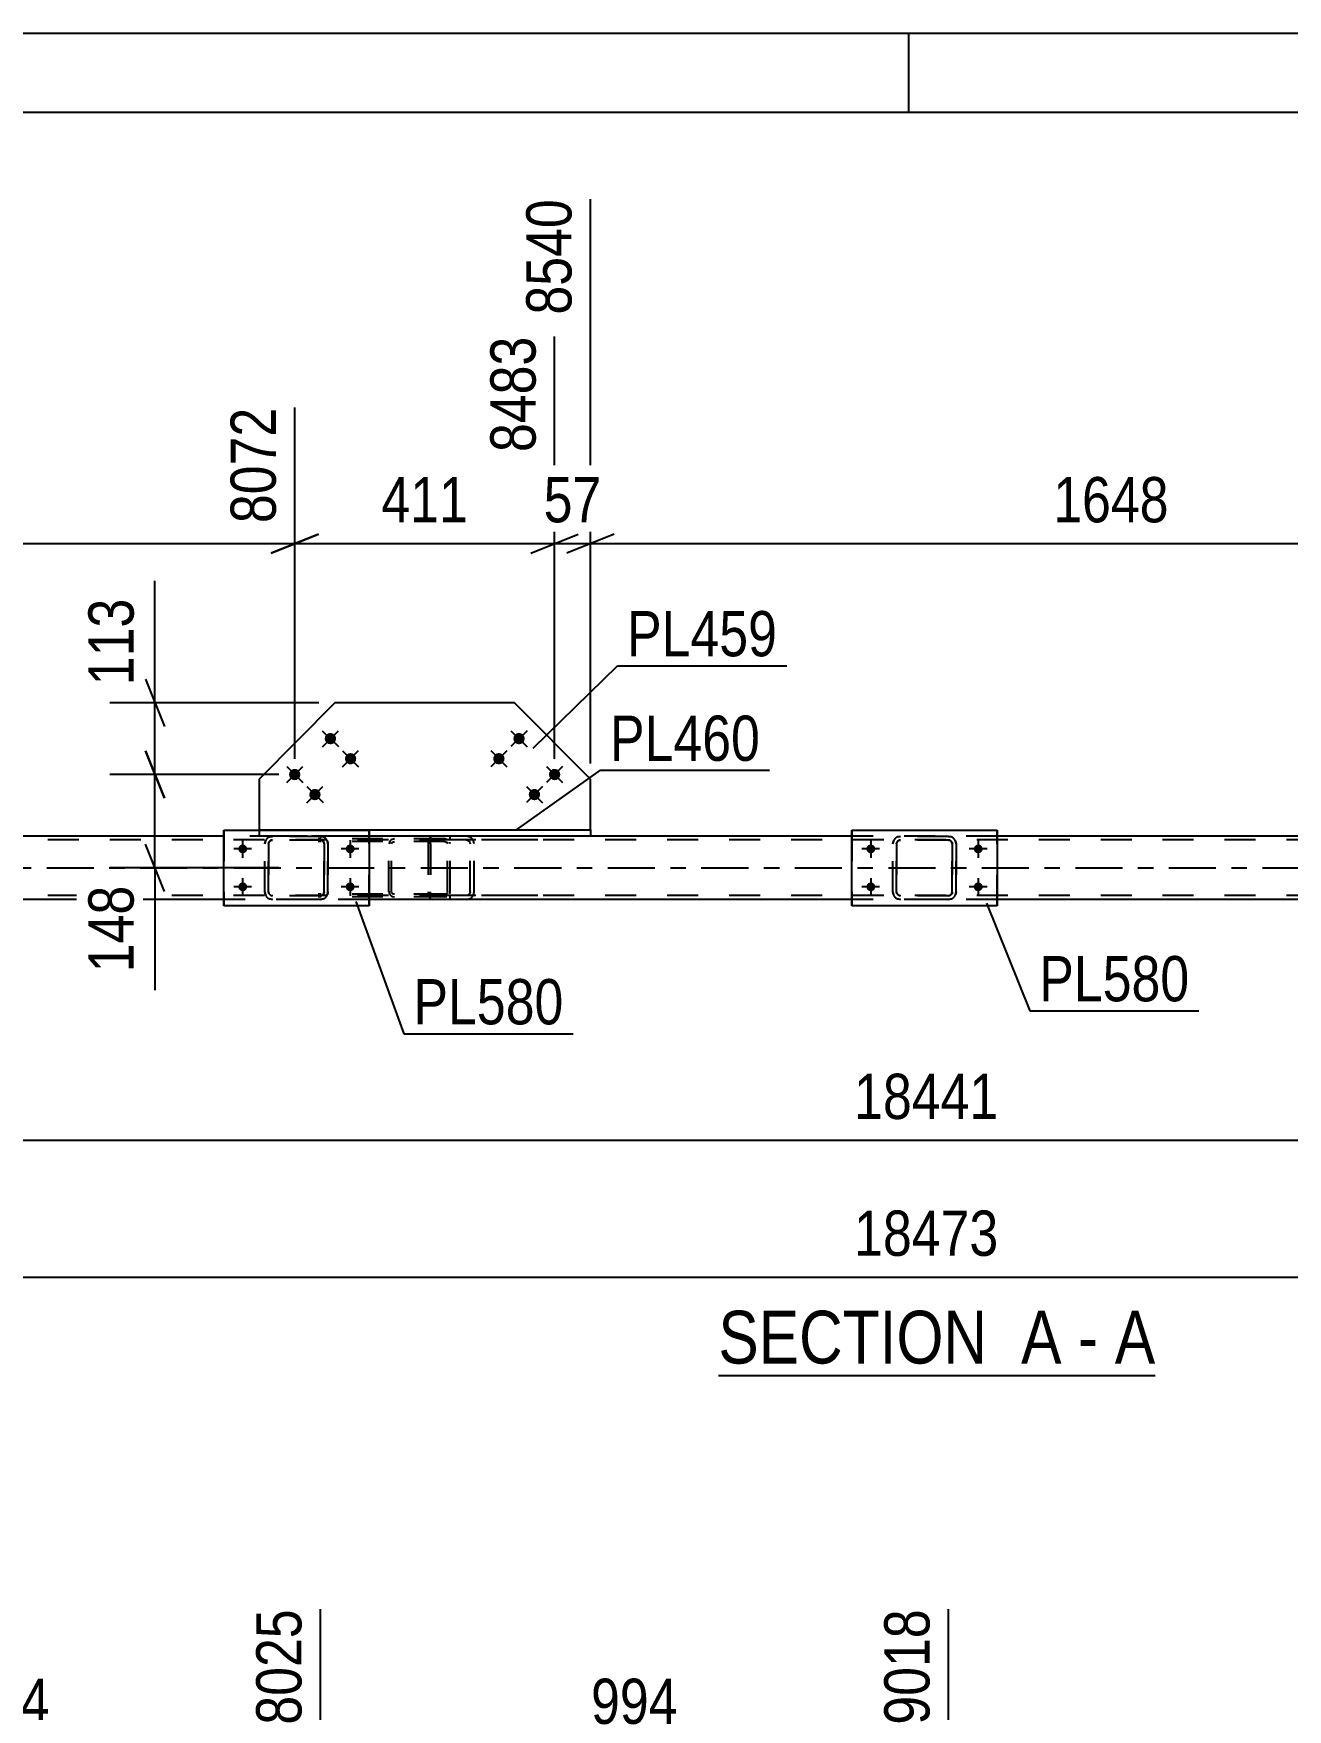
# Model space of a CAD drawing. Header units: millimetres. Extents: x 0 to 841, y 0 to 594.
# Drawn here: x 365.6 to 445, y 487.9 to 594 of the extents above; entities that cross this region are included whole.
import ezdxf

# ---------------------------------------------------------------- set-up
doc = ezdxf.new("R2010")
doc.units = ezdxf.units.MM
doc.linetypes.add('DXK_LINE_DOT2', pattern=[3.9198, 1.9599, -1.9599])
doc.linetypes.add('DXK_LINE_DOT3', pattern=[5.9187, 2.979, -0.9799, 0.9799, -0.9799])
doc.styles.add('Arial Narrow', font='ARIALN.TTF', dxfattribs={"height": 0.2})

# ---------------------------------------------------------------- blocks, each defined once
blk = doc.blocks.new('Unknown-570349097-1114 - 28277')
at = {"color": 5, "linetype": 'Continuous'}
for p, q in [((841, 594), (0, 594)), ((421, 589), (421, 594)), ((836, 589), (5, 589))]:
    blk.add_line(p, q, dxfattribs=at)
blk = doc.blocks.new('Unknown-570349097-11 - 2282')
at = {"color": 6, "linetype": 'Continuous'}
blk.add_line((408.94, 509.06), (436.58, 509.06), dxfattribs=at)
at = {"color": 0, "linetype": 'Continuous'}
for points in [[(427.05, 509.81), (427.05, 513.31), (408.94, 513.31), (408.94, 509.81)], [(430.65, 509.81), (430.65, 513.31), (428.1, 513.31), (428.1, 509.81)], [(432.98, 509.81), (432.98, 513.31), (431.7, 513.31), (431.7, 509.81)], [(436.58, 509.81), (436.58, 513.31), (434.03, 513.31), (434.03, 509.81)]]:
    blk.add_wipeout(points, dxfattribs=at)
at = {"color": 7, "linetype": 'Continuous', "style": 'Arial Narrow'}
for s, p in [('SECTION ', (408.94, 509.81)), ('A', (428.1, 509.81)), ('A', (434.03, 509.81)), ('-', (431.7, 509.81))]:
    blk.add_text(s, height=3.34, dxfattribs=at).set_placement(p)
blk = doc.blocks.new('Bolt-570349097-2301 - 2282')
at = {"linetype": 'Continuous'}
for points in [[(378.55, 542.38), (378.56, 542.44), (378.58, 542.5), (378.61, 542.55), (378.65, 542.59), (378.69, 542.63), (378.75, 542.65), (378.8, 542.66), (378.86, 542.66), (378.92, 542.65), (378.97, 542.63), (379.02, 542.59), (379.06, 542.55), (379.09, 542.5), (379.11, 542.44), (379.11, 542.38), (379.11, 542.33), (379.09, 542.27), (379.06, 542.22), (379.02, 542.18), (378.97, 542.14), (378.92, 542.12), (378.86, 542.11), (378.8, 542.11), (378.75, 542.12), (378.69, 542.14), (378.65, 542.18), (378.61, 542.22), (378.58, 542.27), (378.56, 542.33)], [(385.35, 542.38), (385.36, 542.44), (385.38, 542.5), (385.41, 542.55), (385.45, 542.59), (385.49, 542.63), (385.55, 542.65), (385.6, 542.66), (385.66, 542.66), (385.72, 542.65), (385.77, 542.63), (385.82, 542.59), (385.86, 542.55), (385.89, 542.5), (385.91, 542.44), (385.91, 542.38), (385.91, 542.33), (385.89, 542.27), (385.86, 542.22), (385.82, 542.18), (385.77, 542.14), (385.72, 542.12), (385.66, 542.11), (385.6, 542.11), (385.55, 542.12), (385.49, 542.14), (385.45, 542.18), (385.41, 542.22), (385.38, 542.27), (385.36, 542.33)], [(378.55, 539.98), (378.56, 540.04), (378.58, 540.1), (378.61, 540.15), (378.65, 540.19), (378.69, 540.23), (378.75, 540.25), (378.8, 540.26), (378.86, 540.26), (378.92, 540.25), (378.97, 540.23), (379.02, 540.19), (379.06, 540.15), (379.09, 540.1), (379.11, 540.04), (379.11, 539.98), (379.11, 539.93), (379.09, 539.87), (379.06, 539.82), (379.02, 539.78), (378.97, 539.74), (378.92, 539.72), (378.86, 539.71), (378.8, 539.71), (378.75, 539.72), (378.69, 539.74), (378.65, 539.78), (378.61, 539.82), (378.58, 539.87), (378.56, 539.93)], [(385.35, 539.98), (385.36, 540.04), (385.38, 540.1), (385.41, 540.15), (385.45, 540.19), (385.49, 540.23), (385.55, 540.25), (385.6, 540.26), (385.66, 540.26), (385.72, 540.25), (385.77, 540.23), (385.82, 540.19), (385.86, 540.15), (385.89, 540.1), (385.91, 540.04), (385.91, 539.98), (385.91, 539.93), (385.89, 539.87), (385.86, 539.82), (385.82, 539.78), (385.77, 539.74), (385.72, 539.72), (385.66, 539.71), (385.6, 539.71), (385.55, 539.72), (385.49, 539.74), (385.45, 539.78), (385.41, 539.82), (385.38, 539.87), (385.36, 539.93)]]:
    blk.add_hatch(color=1, dxfattribs=at).paths.add_polyline_path(points)
at = {"color": 1, "linetype": 'Continuous'}
for p, q in [((379.39, 542.38), (378.27, 542.38)), ((378.83, 542.94), (378.83, 541.82)), ((386.19, 542.38), (385.07, 542.38)), ((385.63, 542.94), (385.63, 541.82)), ((378.83, 540.54), (378.83, 539.42)), ((385.63, 540.54), (385.63, 539.42)), ((379.39, 539.98), (378.27, 539.98)), ((386.19, 539.98), (385.07, 539.98))]:
    blk.add_line(p, q, dxfattribs=at)
blk = doc.blocks.new('Part-570349097-2376 - 2282')
at = {"color": 2, "linetype": 'Continuous'}
for p, q in [((384.66, 551.63), (379.87, 546.8)), ((396.04, 551.63), (384.66, 551.63)), ((400.84, 546.8), (396.04, 551.63)), ((379.87, 546.8), (379.87, 543.59)), ((400.84, 543.59), (400.84, 546.8))]:
    blk.add_line(p, q, dxfattribs=at)
at = {"color": 7, "linetype": 'DXK_LINE_DOT2'}
blk.add_line((379.87, 543.59), (400.84, 543.59), dxfattribs=at)
blk = doc.blocks.new('Bolt-570349097-2318 - 2282')
at = {"linetype": 'Continuous'}
for points in [[(418.3, 542.38), (418.31, 542.44), (418.33, 542.5), (418.36, 542.55), (418.4, 542.59), (418.44, 542.63), (418.5, 542.65), (418.55, 542.66), (418.61, 542.66), (418.67, 542.65), (418.72, 542.63), (418.77, 542.59), (418.81, 542.55), (418.84, 542.5), (418.86, 542.44), (418.86, 542.38), (418.86, 542.33), (418.84, 542.27), (418.81, 542.22), (418.77, 542.18), (418.72, 542.14), (418.67, 542.12), (418.61, 542.11), (418.55, 542.11), (418.5, 542.12), (418.44, 542.14), (418.4, 542.18), (418.36, 542.22), (418.33, 542.27), (418.31, 542.33)], [(425.1, 542.38), (425.11, 542.44), (425.13, 542.5), (425.16, 542.55), (425.2, 542.59), (425.24, 542.63), (425.3, 542.65), (425.35, 542.66), (425.41, 542.66), (425.47, 542.65), (425.52, 542.63), (425.57, 542.59), (425.61, 542.55), (425.64, 542.5), (425.66, 542.44), (425.66, 542.38), (425.66, 542.33), (425.64, 542.27), (425.61, 542.22), (425.57, 542.18), (425.52, 542.14), (425.47, 542.12), (425.41, 542.11), (425.35, 542.11), (425.3, 542.12), (425.24, 542.14), (425.2, 542.18), (425.16, 542.22), (425.13, 542.27), (425.11, 542.33)], [(418.3, 539.98), (418.31, 540.04), (418.33, 540.1), (418.36, 540.15), (418.4, 540.19), (418.44, 540.23), (418.5, 540.25), (418.55, 540.26), (418.61, 540.26), (418.67, 540.25), (418.72, 540.23), (418.77, 540.19), (418.81, 540.15), (418.84, 540.1), (418.86, 540.04), (418.86, 539.98), (418.86, 539.93), (418.84, 539.87), (418.81, 539.82), (418.77, 539.78), (418.72, 539.74), (418.67, 539.72), (418.61, 539.71), (418.55, 539.71), (418.5, 539.72), (418.44, 539.74), (418.4, 539.78), (418.36, 539.82), (418.33, 539.87), (418.31, 539.93)], [(425.1, 539.98), (425.11, 540.04), (425.13, 540.1), (425.16, 540.15), (425.2, 540.19), (425.24, 540.23), (425.3, 540.25), (425.35, 540.26), (425.41, 540.26), (425.47, 540.25), (425.52, 540.23), (425.57, 540.19), (425.61, 540.15), (425.64, 540.1), (425.66, 540.04), (425.66, 539.98), (425.66, 539.93), (425.64, 539.87), (425.61, 539.82), (425.57, 539.78), (425.52, 539.74), (425.47, 539.72), (425.41, 539.71), (425.35, 539.71), (425.3, 539.72), (425.24, 539.74), (425.2, 539.78), (425.16, 539.82), (425.13, 539.87), (425.11, 539.93)]]:
    blk.add_hatch(color=1, dxfattribs=at).paths.add_polyline_path(points)
at = {"color": 1, "linetype": 'Continuous'}
for p, q in [((419.14, 542.38), (418.02, 542.38)), ((418.58, 542.94), (418.58, 541.82)), ((425.94, 542.38), (424.82, 542.38)), ((425.38, 542.94), (425.38, 541.82)), ((418.58, 540.54), (418.58, 539.42)), ((425.38, 540.54), (425.38, 539.42)), ((419.14, 539.98), (418.02, 539.98)), ((425.94, 539.98), (424.82, 539.98))]:
    blk.add_line(p, q, dxfattribs=at)
blk = doc.blocks.new('Bolt-570349097-2319 - 2282')
at = {"linetype": 'Continuous'}
for points in [[(384.64, 549.62, -1), (384.13, 549.11, -1)], [(382.38, 547.35, -1), (381.87, 546.84, -1)], [(385.91, 548.35, -1), (385.41, 547.84, -1)], [(383.66, 546.08, -1), (383.15, 545.57, -1)]]:
    blk.add_hatch(color=1, dxfattribs=at).paths.add_polyline_path(points)
at = {"color": 1, "linetype": 'Continuous'}
for p, q in [((383.87, 549.87), (384.89, 548.86)), ((383.88, 548.85), (384.89, 549.87)), ((385.15, 547.58), (386.17, 548.61)), ((385.15, 548.6), (386.17, 547.59)), ((381.62, 547.6), (382.64, 546.59)), ((381.62, 546.58), (382.64, 547.6)), ((382.89, 546.33), (383.92, 545.32)), ((382.9, 545.31), (383.91, 546.34))]:
    blk.add_line(p, q, dxfattribs=at)
blk = doc.blocks.new('Bolt-570349097-2320 - 2282')
at = {"linetype": 'Continuous'}
for points in [[(396.57, 549.11, -1), (396.07, 549.62, -1)], [(395.3, 547.84, -1), (394.79, 548.35, -1)], [(398.83, 546.84, -1), (398.32, 547.35, -1)], [(397.55, 545.57, -1), (397.04, 546.08, -1)]]:
    blk.add_hatch(color=1, dxfattribs=at).paths.add_polyline_path(points)
at = {"color": 1, "linetype": 'Continuous'}
for p, q in [((396.83, 549.87), (395.81, 548.86)), ((395.81, 549.87), (396.83, 548.85)), ((394.53, 548.61), (395.55, 547.58)), ((395.55, 548.6), (394.53, 547.59)), ((399.08, 547.6), (398.06, 546.59)), ((398.07, 547.6), (399.08, 546.58)), ((396.79, 546.34), (397.8, 545.31)), ((397.81, 546.33), (396.79, 545.32))]:
    blk.add_line(p, q, dxfattribs=at)
blk = doc.blocks.new('Part-570349097-2406 - 2282')
at = {"color": 7, "linetype": 'DXK_LINE_DOT2'}
for p, q in [((390.84, 543.19), (390.74, 543.15)), ((397.51, 543.19), (390.84, 543.19)), ((391.96, 542.95), (391.96, 543.19)), ((393.17, 543.15), (392.98, 543.19)), ((390.6, 542.89), (390.58, 542.71)), ((390.58, 542.71), (390.58, 539.67)), ((390.66, 543.05), (390.6, 542.89)), ((390.74, 543.15), (390.66, 543.05)), ((390.71, 542.71), (390.72, 542.8)), ((390.71, 542.71), (390.71, 539.67)), ((390.72, 542.8), (390.75, 542.88)), ((390.75, 542.88), (390.79, 542.93)), ((390.79, 542.93), (390.84, 542.95)), ((397.51, 542.95), (390.84, 542.95)), ((392.98, 542.95), (393.07, 542.93)), ((393.07, 542.93), (393.16, 542.88)), ((393.16, 542.88), (393.21, 542.8)), ((393.21, 542.8), (393.23, 542.71)), ((393.23, 539.67), (393.23, 542.71)), ((393.48, 542.71), (393.44, 542.89)), ((393.48, 539.67), (393.48, 542.71)), ((390.58, 539.67), (390.6, 539.48)), ((390.6, 539.48), (390.66, 539.33)), ((390.66, 539.33), (390.74, 539.22)), ((390.72, 539.57), (390.71, 539.67)), ((390.75, 539.5), (390.72, 539.57)), ((390.74, 539.22), (390.84, 539.19)), ((390.79, 539.44), (390.75, 539.5)), ((390.84, 539.43), (390.79, 539.44)), ((397.51, 539.43), (390.84, 539.43)), ((397.51, 539.19), (390.84, 539.19)), ((391.96, 539.19), (391.96, 539.43)), ((393.07, 539.44), (392.98, 539.43)), ((392.98, 539.19), (393.17, 539.22)), ((393.16, 539.5), (393.07, 539.44)), ((393.21, 539.57), (393.16, 539.5)), ((393.23, 539.67), (393.21, 539.57)), ((393.44, 539.48), (393.48, 539.67))]:
    blk.add_line(p, q, dxfattribs=at)
for centre, start, end in [((392.99, 542.69), 23.9472, 68.8973), ((392.99, 539.68), 291.1027, 336.0528)]:
    blk.add_arc(centre, 0.493, start, end, dxfattribs=at)
blk = doc.blocks.new('Part-570349097-2457 - 2282')
at = {"color": 2, "linetype": 'Continuous'}
for p, q in [((417.38, 538.78), (417.38, 543.58)), ((417.38, 543.58), (417.38, 543.58)), ((417.38, 543.58), (426.58, 543.58)), ((426.58, 543.58), (426.58, 538.78)), ((417.38, 538.78), (417.38, 538.78)), ((426.58, 538.78), (417.38, 538.78))]:
    blk.add_line(p, q, dxfattribs=at)
at = {"color": 7, "linetype": 'DXK_LINE_DOT2'}
for p, q in [((417.38, 543.58), (417.38, 538.78)), ((417.38, 543.58), (417.38, 543.58)), ((426.58, 538.78), (426.58, 543.58)), ((417.38, 538.78), (417.38, 538.78))]:
    blk.add_line(p, q, dxfattribs=at)
blk = doc.blocks.new('Part-570349097-2458 - 2282')
at = {"color": 7, "linetype": 'DXK_LINE_DOT2'}
for p, q in [((420.28, 543.15), (420.46, 543.18)), ((420.46, 543.18), (420.28, 543.15)), ((423.5, 543.18), (420.46, 543.18)), ((423.5, 543.18), (423.69, 543.15)), ((423.69, 543.15), (423.5, 543.18)), ((419.98, 542.7), (420.02, 542.89)), ((420.02, 542.89), (419.98, 542.7)), ((419.98, 539.66), (419.98, 542.7)), ((419.98, 542.7), (419.98, 542.7)), ((419.98, 539.66), (419.98, 542.7)), ((420.22, 542.7), (420.24, 542.8)), ((420.24, 542.8), (420.22, 542.7)), ((420.22, 539.66), (420.22, 542.7)), ((420.22, 542.7), (420.22, 542.7)), ((420.22, 542.7), (420.22, 539.66)), ((420.24, 542.8), (420.29, 542.87)), ((420.29, 542.87), (420.24, 542.8)), ((420.29, 542.87), (420.37, 542.93)), ((420.37, 542.93), (420.29, 542.87)), ((420.37, 542.93), (420.46, 542.94)), ((420.46, 542.94), (420.37, 542.93)), ((423.5, 542.94), (420.46, 542.94)), ((423.5, 542.94), (423.6, 542.93)), ((423.59, 542.93), (423.5, 542.94)), ((423.67, 542.87), (423.59, 542.93)), ((423.6, 542.93), (423.67, 542.87)), ((423.67, 542.87), (423.73, 542.8)), ((423.72, 542.8), (423.67, 542.87)), ((423.74, 542.7), (423.72, 542.8)), ((423.73, 542.8), (423.74, 542.7)), ((423.74, 539.66), (423.74, 542.7)), ((423.74, 542.7), (423.74, 542.7)), ((423.74, 542.7), (423.74, 539.66)), ((423.95, 542.89), (423.98, 542.7)), ((423.98, 542.7), (423.95, 542.89)), ((423.98, 539.66), (423.98, 542.7)), ((423.98, 542.7), (423.98, 542.7)), ((423.98, 542.7), (423.98, 539.66)), ((419.98, 539.66), (419.98, 539.66)), ((420.02, 539.48), (419.98, 539.66)), ((419.98, 539.66), (420.02, 539.48)), ((420.22, 539.66), (420.22, 539.66)), ((420.24, 539.57), (420.22, 539.66)), ((420.22, 539.66), (420.24, 539.57)), ((420.29, 539.49), (420.24, 539.57)), ((420.24, 539.57), (420.29, 539.49)), ((420.46, 539.18), (420.28, 539.22)), ((420.28, 539.22), (420.46, 539.18)), ((420.37, 539.44), (420.29, 539.49)), ((420.29, 539.49), (420.37, 539.44)), ((420.46, 539.42), (420.37, 539.44)), ((420.37, 539.44), (420.46, 539.42)), ((423.5, 539.42), (420.46, 539.42)), ((423.5, 539.18), (420.46, 539.18)), ((423.6, 539.44), (423.5, 539.42)), ((423.5, 539.42), (423.59, 539.44)), ((423.69, 539.22), (423.5, 539.18)), ((423.5, 539.18), (423.69, 539.22)), ((423.59, 539.44), (423.67, 539.49)), ((423.67, 539.49), (423.6, 539.44)), ((423.73, 539.57), (423.67, 539.49)), ((423.67, 539.49), (423.72, 539.57)), ((423.72, 539.57), (423.74, 539.66)), ((423.74, 539.66), (423.73, 539.57)), ((423.74, 539.66), (423.74, 539.66)), ((423.98, 539.66), (423.95, 539.48)), ((423.95, 539.48), (423.98, 539.66)), ((423.98, 539.66), (423.98, 539.66))]:
    blk.add_line(p, q, dxfattribs=at)
at = {"color": 7, "linetype": 'DXK_LINE_DOT3'}
blk.add_line((421.99, 541.18), (421.98, 541.18), dxfattribs=at)
at = {"color": 7, "linetype": 'DXK_LINE_DOT2'}
for centre, start, end in [((420.46, 542.7), 112.5, 157.5), ((420.46, 542.7), 112.5, 157.5), ((423.5, 542.7), 22.5, 67.5), ((423.5, 542.7), 22.5, 67.5), ((420.46, 539.66), 202.5, 247.5), ((420.46, 539.66), 202.5, 247.5), ((423.5, 539.66), 292.5, 337.5), ((423.5, 539.66), 292.5, 337.5)]:
    blk.add_arc(centre, 0.48, start, end, dxfattribs=at)
blk = doc.blocks.new('Part-570349097-2463 - 2282')
at = {"color": 2, "linetype": 'Continuous'}
for p, q in [((377.63, 538.78), (377.63, 543.58)), ((377.63, 543.58), (377.63, 543.58)), ((377.63, 543.58), (386.83, 543.58)), ((386.83, 543.58), (386.83, 538.78)), ((377.63, 538.78), (377.63, 538.78)), ((386.83, 538.78), (377.63, 538.78))]:
    blk.add_line(p, q, dxfattribs=at)
at = {"color": 7, "linetype": 'DXK_LINE_DOT2'}
for p, q in [((377.63, 543.58), (377.63, 538.78)), ((377.63, 543.58), (377.63, 543.58)), ((386.83, 538.78), (386.83, 543.58)), ((377.63, 538.78), (377.63, 538.78))]:
    blk.add_line(p, q, dxfattribs=at)
blk = doc.blocks.new('Part-570349097-2464 - 2282')
at = {"color": 7, "linetype": 'DXK_LINE_DOT2'}
for p, q in [((380.53, 543.15), (380.71, 543.18)), ((380.71, 543.18), (380.53, 543.15)), ((383.75, 543.18), (380.71, 543.18)), ((383.75, 543.18), (383.93, 543.15)), ((383.94, 543.15), (383.75, 543.18)), ((380.23, 542.7), (380.27, 542.89)), ((380.27, 542.89), (380.23, 542.7)), ((380.23, 539.66), (380.23, 542.7)), ((380.23, 542.7), (380.23, 542.7)), ((380.23, 539.66), (380.23, 542.7)), ((380.47, 542.7), (380.49, 542.8)), ((380.49, 542.8), (380.47, 542.7)), ((380.47, 539.66), (380.47, 542.7)), ((380.47, 542.7), (380.47, 542.7)), ((380.47, 542.7), (380.47, 539.66)), ((380.49, 542.8), (380.54, 542.87)), ((380.54, 542.87), (380.49, 542.8)), ((380.54, 542.87), (380.62, 542.93)), ((380.62, 542.93), (380.54, 542.87)), ((380.62, 542.93), (380.71, 542.94)), ((380.71, 542.94), (380.62, 542.93)), ((383.75, 542.94), (380.71, 542.94)), ((383.75, 542.94), (383.84, 542.93)), ((383.84, 542.93), (383.75, 542.94)), ((383.84, 542.93), (383.92, 542.87)), ((383.92, 542.87), (383.84, 542.93)), ((383.92, 542.87), (383.97, 542.8)), ((383.97, 542.8), (383.92, 542.87)), ((383.97, 542.8), (383.99, 542.7)), ((383.99, 542.71), (383.97, 542.8)), ((383.99, 542.7), (383.99, 542.71)), ((383.99, 539.66), (383.99, 542.7)), ((383.99, 542.7), (383.99, 542.7)), ((383.99, 542.7), (383.99, 539.66)), ((384.19, 542.89), (384.23, 542.7)), ((384.23, 542.7), (384.2, 542.89)), ((384.23, 539.66), (384.23, 542.7)), ((384.23, 542.7), (384.23, 542.7)), ((384.23, 542.7), (384.23, 539.66)), ((380.23, 539.66), (380.23, 539.66)), ((380.27, 539.48), (380.23, 539.66)), ((380.23, 539.66), (380.27, 539.48)), ((380.47, 539.66), (380.47, 539.66)), ((380.49, 539.57), (380.47, 539.66)), ((380.47, 539.66), (380.49, 539.57)), ((380.54, 539.49), (380.49, 539.57)), ((380.49, 539.57), (380.54, 539.49)), ((380.71, 539.18), (380.53, 539.22)), ((380.53, 539.22), (380.71, 539.18)), ((380.62, 539.44), (380.54, 539.49)), ((380.54, 539.49), (380.62, 539.44)), ((380.71, 539.42), (380.62, 539.44)), ((380.62, 539.44), (380.71, 539.42)), ((383.75, 539.42), (380.71, 539.42)), ((383.75, 539.18), (380.71, 539.18)), ((383.84, 539.44), (383.75, 539.42)), ((383.75, 539.42), (383.84, 539.44)), ((383.93, 539.22), (383.75, 539.18)), ((383.75, 539.18), (383.94, 539.22)), ((383.92, 539.49), (383.84, 539.44)), ((383.84, 539.44), (383.92, 539.49)), ((383.97, 539.57), (383.92, 539.49)), ((383.92, 539.49), (383.97, 539.57)), ((383.99, 539.66), (383.97, 539.57)), ((383.97, 539.57), (383.99, 539.66)), ((383.99, 539.66), (383.99, 539.66)), ((384.23, 539.66), (384.19, 539.48)), ((384.2, 539.48), (384.23, 539.66)), ((384.23, 539.66), (384.23, 539.66))]:
    blk.add_line(p, q, dxfattribs=at)
at = {"color": 7, "linetype": 'DXK_LINE_DOT3'}
blk.add_line((382.23, 541.18), (382.23, 541.18), dxfattribs=at)
at = {"color": 7, "linetype": 'DXK_LINE_DOT2'}
for centre, start, end in [((380.71, 542.7), 112.5, 157.5), ((380.71, 542.7), 112.5, 157.5), ((383.75, 542.7), 22.5, 67.5), ((383.75, 542.7), 22.5, 67.5), ((380.71, 539.66), 202.5, 247.5), ((380.71, 539.66), 202.5, 247.5), ((383.75, 539.66), 292.5, 337.5), ((383.75, 539.66), 292.5, 337.5)]:
    blk.add_arc(centre, 0.48, start, end, dxfattribs=at)
blk = doc.blocks.new('Part-570349097-2544 - 2282')
at = {"color": 2, "linetype": 'Continuous'}
for p, q in [((379.87, 543.59), (379.87, 543.58)), ((379.87, 543.59), (400.84, 543.59)), ((400.84, 543.19), (386.83, 543.19)), ((400.84, 543.59), (400.84, 543.19))]:
    blk.add_line(p, q, dxfattribs=at)
at = {"color": 7, "linetype": 'DXK_LINE_DOT2'}
for p in [(379.87, 543.58), (386.83, 543.19)]:
    blk.add_line(p, (379.87, 543.19), dxfattribs=at)
blk = doc.blocks.new('Part-570349097-2594 - 2282')
at = {"color": 2, "linetype": 'Continuous'}
for p, q in [((377.63, 543.19), (347.08, 543.19)), ((417.38, 543.19), (400.84, 543.19)), ((457.14, 543.19), (426.58, 543.19)), ((377.63, 539.19), (347.08, 539.19)), ((417.38, 539.19), (386.83, 539.19)), ((457.14, 539.19), (426.58, 539.19))]:
    blk.add_line(p, q, dxfattribs=at)
at = {"color": 7, "linetype": 'DXK_LINE_DOT2'}
for p, q in [((400.84, 543.19), (377.63, 543.19)), ((426.58, 543.19), (417.38, 543.19)), ((752.6, 542.95), (76.41, 542.95)), ((752.6, 539.43), (76.41, 539.43)), ((386.83, 539.19), (377.63, 539.19)), ((426.58, 539.19), (417.38, 539.19))]:
    blk.add_line(p, q, dxfattribs=at)
at = {"color": 7, "linetype": 'DXK_LINE_DOT3'}
blk.add_line((76.41, 541.19), (752.6, 541.19), dxfattribs=at)
blk = doc.blocks.new('Part-570349097-2601 - 2282')
at = {"color": 7, "linetype": 'DXK_LINE_DOT2'}
for p, q in [((391.63, 543.02), (383.61, 543.02)), ((391.63, 542.86), (383.61, 542.86)), ((388.12, 542.8), (388.09, 542.7)), ((388.09, 539.68), (388.09, 542.7)), ((388.12, 542.82), (388.12, 542.8)), ((388.26, 542.7), (388.28, 542.76)), ((388.26, 539.68), (388.26, 542.7)), ((388.28, 542.76), (388.31, 542.81)), ((388.43, 543.02), (388.3, 542.99)), ((388.31, 542.81), (388.37, 542.84)), ((388.37, 542.84), (388.43, 542.86)), ((391.76, 542.99), (391.63, 543.02)), ((391.63, 542.86), (391.69, 542.84)), ((391.69, 542.84), (391.75, 542.81)), ((391.75, 542.81), (391.78, 542.76)), ((391.78, 542.76), (391.8, 542.7)), ((391.8, 539.68), (391.8, 542.7)), ((391.94, 542.8), (391.94, 542.82)), ((391.96, 542.7), (391.94, 542.8)), ((391.96, 539.68), (391.96, 542.7)), ((391.63, 539.52), (383.61, 539.52)), ((391.63, 539.36), (383.61, 539.36)), ((388.09, 539.68), (388.12, 539.55)), ((388.28, 539.61), (388.26, 539.68)), ((388.31, 539.56), (388.28, 539.61)), ((388.3, 539.38), (388.43, 539.36)), ((388.37, 539.53), (388.31, 539.56)), ((388.43, 539.52), (388.37, 539.53)), ((391.69, 539.53), (391.63, 539.52)), ((391.63, 539.36), (391.76, 539.38)), ((391.75, 539.56), (391.69, 539.53)), ((391.78, 539.61), (391.75, 539.56)), ((391.8, 539.68), (391.78, 539.61)), ((391.94, 539.55), (391.96, 539.68))]:
    blk.add_line(p, q, dxfattribs=at)
for centre, start, end in [((388.42, 542.68), 110.9291, 155.8657), ((388.42, 539.69), 204.1343, 249.0709)]:
    blk.add_arc(centre, 0.33, start, end, dxfattribs=at)
blk = doc.blocks.new('StraightDimension-570349097-3339 - 2282')
at = {"color": 7, "linetype": 'Continuous'}
blk.add_line((61.12, 515.28), (783.08, 515.28), dxfattribs=at)
at = {"color": 0}
blk.add_wipeout([(427.27, 516.03), (427.27, 520.23), (416.93, 520.23), (416.93, 516.03)], dxfattribs=at)
at = {"color": 3, "style": 'Arial Narrow'}
blk.add_text('18473', height=2.863, dxfattribs=at).set_placement((417.53, 516.63))
blk = doc.blocks.new('StraightDimension-570349097-19650 - 2282')
at = {"color": 7, "linetype": 'Continuous'}
for p, q in [((398.57, 548.09), (398.57, 574.82)), ((382.13, 548.09), (382.13, 570.32)), ((383.63, 562.31), (380.63, 561.11)), ((397.07, 561.11), (400.07, 562.31)), ((382.13, 561.71), (398.57, 561.71))]:
    blk.add_line(p, q, dxfattribs=at)
at = {"color": 0}
blk.add_wipeout([(393.69, 562.46), (393.69, 566.66), (387.01, 566.66), (387.01, 562.46)], dxfattribs=at)
at = {"color": 3, "style": 'Arial Narrow'}
blk.add_text('411', height=2.863, dxfattribs=at).set_placement((387.61, 563.06))
at = {"color": 0, "linetype": 'Continuous'}
blk.add_wipeout([(397.97, 575.42), (393.77, 575.42), (393.77, 566.91), (397.97, 566.91)], dxfattribs=at)
at = {"color": 3, "linetype": 'Continuous', "style": 'Arial Narrow'}
blk.add_text('8483', height=2.863, rotation=90.0002, dxfattribs=at).set_placement((397.37, 567.51))
blk = doc.blocks.new('StraightDimension-570349097-10145 - 2282')
at = {"color": 7, "linetype": 'Continuous'}
blk.add_line((61.76, 523.94), (782.44, 523.94), dxfattribs=at)
at = {"color": 0}
blk.add_wipeout([(427.27, 524.69), (427.27, 528.89), (416.93, 528.89), (416.93, 524.69)], dxfattribs=at)
at = {"color": 3, "style": 'Arial Narrow'}
blk.add_text('18441', height=2.863, dxfattribs=at).set_placement((417.53, 525.29))
blk = doc.blocks.new('StraightDimension-570349097-19648 - 2282')
at = {"color": 7, "linetype": 'Continuous'}
for p, q in [((400.84, 547.8), (400.84, 583.52)), ((466.74, 548.09), (466.74, 572.15)), ((402.34, 562.31), (399.34, 561.11)), ((465.24, 561.11), (468.24, 562.31)), ((400.84, 561.71), (466.74, 561.71))]:
    blk.add_line(p, q, dxfattribs=at)
at = {"color": 0}
blk.add_wipeout([(438.04, 562.46), (438.04, 566.66), (429.53, 566.66), (429.53, 562.46)], dxfattribs=at)
at = {"color": 3, "style": 'Arial Narrow'}
blk.add_text('1648', height=2.863, dxfattribs=at).set_placement((430.13, 563.06))
at = {"color": 0, "linetype": 'Continuous'}
blk.add_wipeout([(466.14, 572.75), (461.94, 572.75), (461.94, 562.41), (466.14, 562.41)], dxfattribs=at)
at = {"color": 3, "linetype": 'Continuous', "style": 'Arial Narrow'}
blk.add_text('10187', height=2.863, rotation=90.0002, dxfattribs=at).set_placement((465.54, 563.01))
blk = doc.blocks.new('StraightDimension-570349097-19649 - 2282')
at = {"color": 7, "linetype": 'Continuous'}
for p, q in [((400.84, 547.8), (400.84, 583.52)), ((398.57, 548.09), (398.57, 574.82)), ((397.07, 561.11), (400.07, 562.31)), ((402.34, 562.31), (399.34, 561.11)), ((398.57, 561.71), (400.84, 561.71))]:
    blk.add_line(p, q, dxfattribs=at)
at = {"color": 0, "linetype": 'Continuous'}
blk.add_wipeout([(400.24, 584.12), (396.04, 584.12), (396.04, 575.61), (400.24, 575.61)], dxfattribs=at)
at = {"color": 3, "linetype": 'Continuous', "style": 'Arial Narrow'}
blk.add_text('8540', height=2.863, rotation=90.0002, dxfattribs=at).set_placement((399.64, 576.21))
at = {"color": 0}
blk.add_wipeout([(402.13, 562.46), (402.13, 566.66), (397.28, 566.66), (397.28, 562.46)], dxfattribs=at)
at = {"color": 3, "style": 'Arial Narrow'}
blk.add_text('57', height=2.863, dxfattribs=at).set_placement((397.88, 563.06))
blk = doc.blocks.new('StraightDimension-570349097-19651 - 2282')
at = {"color": 7, "linetype": 'Continuous'}
for p, q in [((316.23, 547.8), (316.23, 583.52)), ((382.13, 548.09), (382.13, 570.32)), ((317.73, 562.31), (314.73, 561.11)), ((380.63, 561.11), (383.63, 562.31)), ((316.23, 561.71), (382.13, 561.71))]:
    blk.add_line(p, q, dxfattribs=at)
at = {"color": 0}
blk.add_wipeout([(353.43, 562.46), (353.43, 566.66), (344.92, 566.66), (344.92, 562.46)], dxfattribs=at)
at = {"color": 3, "style": 'Arial Narrow'}
blk.add_text('1648', height=2.863, dxfattribs=at).set_placement((345.52, 563.06))
at = {"color": 0, "linetype": 'Continuous'}
blk.add_wipeout([(381.53, 570.92), (377.33, 570.92), (377.33, 562.41), (381.53, 562.41)], dxfattribs=at)
at = {"color": 3, "linetype": 'Continuous', "style": 'Arial Narrow'}
blk.add_text('8072', height=2.863, rotation=90.0002, dxfattribs=at).set_placement((380.93, 563.01))
blk = doc.blocks.new('StraightDimension-570349097-28899 - 2282')
at = {"color": 7, "linetype": 'Continuous'}
for p, q in [((373.28, 551.63), (373.28, 559.36)), ((373.28, 551.63), (373.28, 559.36)), ((372.68, 553.13), (373.88, 550.13)), ((383.66, 551.63), (370.43, 551.63)), ((373.28, 547.09), (373.28, 551.63)), ((373.88, 545.59), (372.68, 548.59)), ((381.13, 547.09), (370.43, 547.09))]:
    blk.add_line(p, q, dxfattribs=at)
at = {"color": 0}
blk.add_wipeout([(372.53, 558.84), (368.33, 558.84), (368.33, 552.15), (372.53, 552.15)], dxfattribs=at)
at = {"color": 3, "style": 'Arial Narrow'}
blk.add_text('113', height=2.863, rotation=90.0002, dxfattribs=at).set_placement((371.93, 552.75))
blk = doc.blocks.new('StraightDimension-570349097-28900 - 2282')
at = {"color": 7, "linetype": 'Continuous'}
for p, q in [((372.68, 548.59), (373.88, 545.59)), ((381.13, 547.09), (370.43, 547.09)), ((373.28, 541.19), (373.28, 547.09)), ((373.88, 539.69), (372.68, 542.69)), ((381.13, 541.19), (370.43, 541.19)), ((373.28, 541.19), (373.28, 533.45)), ((373.28, 541.19), (373.28, 533.45))]:
    blk.add_line(p, q, dxfattribs=at)
at = {"color": 0}
blk.add_wipeout([(372.53, 540.66), (368.33, 540.66), (368.33, 533.98), (372.53, 533.98)], dxfattribs=at)
at = {"color": 3, "style": 'Arial Narrow'}
blk.add_text('148', height=2.863, rotation=90.0002, dxfattribs=at).set_placement((371.93, 534.58))
blk = doc.blocks.new('StraightDimension-570349097-21210 - 5549')
at = {"color": 7, "linetype": 'Continuous'}
for p, q in [((383.75, 459.91), (383.75, 494.26)), ((423.5, 452.91), (423.5, 494.26)), ((385.25, 486.25), (382.25, 485.05)), ((422, 485.05), (425, 486.25)), ((383.75, 485.65), (423.5, 485.65))]:
    blk.add_line(p, q, dxfattribs=at)
at = {"color": 0}
blk.add_wipeout([(406.96, 486.4), (406.96, 490.6), (400.28, 490.6), (400.28, 486.4)], dxfattribs=at)
at = {"color": 3, "style": 'Arial Narrow'}
blk.add_text('994', height=2.863, dxfattribs=at).set_placement((400.88, 487))
at = {"color": 0, "linetype": 'Continuous'}
blk.add_wipeout([(422.9, 494.86), (418.7, 494.86), (418.7, 486.35), (422.9, 486.35)], dxfattribs=at)
at = {"color": 3, "linetype": 'Continuous', "style": 'Arial Narrow'}
blk.add_text('9018', height=2.863, rotation=90.0002, dxfattribs=at).set_placement((422.3, 486.95))
blk = doc.blocks.new('StraightDimension-570349097-21209 - 5549')
at = {"color": 7, "linetype": 'Continuous'}
for p, q in [((503, 459.91), (503, 496.09)), ((423.5, 452.91), (423.5, 494.26)), ((425, 486.25), (422, 485.05)), ((501.5, 485.05), (504.5, 486.25)), ((423.5, 485.65), (503, 485.65))]:
    blk.add_line(p, q, dxfattribs=at)
at = {"color": 0}
blk.add_wipeout([(467.51, 486.4), (467.51, 490.6), (458.99, 490.6), (458.99, 486.4)], dxfattribs=at)
at = {"color": 3, "style": 'Arial Narrow'}
blk.add_text('1988', height=2.863, dxfattribs=at).set_placement((459.59, 487))
at = {"color": 0, "linetype": 'Continuous'}
blk.add_wipeout([(502.4, 496.69), (498.2, 496.69), (498.2, 486.35), (502.4, 486.35)], dxfattribs=at)
at = {"color": 3, "linetype": 'Continuous', "style": 'Arial Narrow'}
blk.add_text('11006', height=2.863, rotation=90.0002, dxfattribs=at).set_placement((501.8, 486.95))
blk = doc.blocks.new('StraightDimension-570349097-21211 - 5549')
at = {"color": 7, "linetype": 'Continuous'}
for p, q in [((343.99, 459.91), (343.99, 494.26)), ((383.75, 459.91), (383.75, 494.26)), ((345.49, 486.25), (342.49, 485.05)), ((382.25, 485.05), (385.25, 486.25)), ((343.99, 485.65), (383.75, 485.65))]:
    blk.add_line(p, q, dxfattribs=at)
at = {"color": 0}
blk.add_wipeout([(367.21, 486.4), (367.21, 490.6), (360.53, 490.6), (360.53, 486.4)], dxfattribs=at)
at = {"color": 3, "style": 'Arial Narrow'}
blk.add_text('994', height=2.863, dxfattribs=at).set_placement((361.13, 487))
at = {"color": 0, "linetype": 'Continuous'}
blk.add_wipeout([(383.15, 494.86), (378.95, 494.86), (378.95, 486.35), (383.15, 486.35)], dxfattribs=at)
at = {"color": 3, "linetype": 'Continuous', "style": 'Arial Narrow'}
blk.add_text('8025', height=2.863, rotation=90.0002, dxfattribs=at).set_placement((382.55, 486.95))
blk = doc.blocks.new('Mark-570349097-2372 - 2282')
at = {"color": 30, "linetype": 'Continuous'}
for p, q in [((397.22, 548.76), (402.56, 553.98)), ((402.56, 553.98), (413.26, 553.98))]:
    blk.add_line(p, q, dxfattribs=at)
at = {"color": 0}
blk.add_wipeout([(412.66, 554.58), (412.66, 557.58), (403.16, 557.58), (403.16, 554.58)], dxfattribs=at)
blk.add_wipeout([(412.66, 554.58), (412.66, 557.58), (403.16, 557.58), (403.16, 554.58)], dxfattribs=at)
at = {"color": 3, "style": 'Arial Narrow'}
blk.add_text('PL459', height=2.863, dxfattribs=at).set_placement((403.16, 554.58))
blk = doc.blocks.new('Mark-570349097-2453 - 2282')
at = {"color": 30, "linetype": 'Continuous'}
for p, q in [((425.9, 538.96), (428.65, 532.14)), ((428.65, 532.14), (439.35, 532.14))]:
    blk.add_line(p, q, dxfattribs=at)
at = {"color": 0}
blk.add_wipeout([(438.75, 532.74), (438.75, 535.74), (429.25, 535.74), (429.25, 532.74)], dxfattribs=at)
blk.add_wipeout([(438.75, 532.74), (438.75, 535.74), (429.25, 535.74), (429.25, 532.74)], dxfattribs=at)
at = {"color": 3, "style": 'Arial Narrow'}
blk.add_text('PL580', height=2.863, dxfattribs=at).set_placement((429.25, 532.74))
blk = doc.blocks.new('Mark-570349097-2459 - 2282')
at = {"color": 30, "linetype": 'Continuous'}
for p, q in [((385.99, 539.05), (389.04, 530.68)), ((389.04, 530.68), (399.74, 530.68))]:
    blk.add_line(p, q, dxfattribs=at)
at = {"color": 0}
blk.add_wipeout([(399.14, 531.28), (399.14, 534.28), (389.64, 534.28), (389.64, 531.28)], dxfattribs=at)
blk.add_wipeout([(399.14, 531.28), (399.14, 534.28), (389.64, 534.28), (389.64, 531.28)], dxfattribs=at)
at = {"color": 3, "style": 'Arial Narrow'}
blk.add_text('PL580', height=2.863, dxfattribs=at).set_placement((389.64, 531.28))
blk = doc.blocks.new('Mark-570349097-2540 - 2282')
at = {"color": 30, "linetype": 'Continuous'}
for p, q in [((396.17, 543.59), (401.48, 547.36)), ((401.48, 547.36), (412.18, 547.36))]:
    blk.add_line(p, q, dxfattribs=at)
at = {"color": 0}
blk.add_wipeout([(411.58, 547.96), (411.58, 550.96), (402.08, 550.96), (402.08, 547.96)], dxfattribs=at)
blk.add_wipeout([(411.58, 547.96), (411.58, 550.96), (402.08, 550.96), (402.08, 547.96)], dxfattribs=at)
at = {"color": 3, "style": 'Arial Narrow'}
blk.add_text('PL460', height=2.863, dxfattribs=at).set_placement((402.08, 547.96))

msp = doc.modelspace()

# ---------------------------------------------------------------- block references
for name in ['Unknown-570349097-1114 - 28277', 'Part-570349097-2376 - 2282', 'Bolt-570349097-2319 - 2282', 'Bolt-570349097-2320 - 2282', 'Part-570349097-2594 - 2282', 'Part-570349097-2463 - 2282', 'Part-570349097-2544 - 2282', 'Part-570349097-2464 - 2282', 'Part-570349097-2406 - 2282', 'Part-570349097-2457 - 2282', 'Part-570349097-2458 - 2282', 'Bolt-570349097-2301 - 2282', 'Part-570349097-2601 - 2282', 'Bolt-570349097-2318 - 2282']:
    msp.add_blockref(name, (0, 0))

# ---------------------------------------------------------------- next in the draw order: block references
for name in ['StraightDimension-570349097-19650 - 2282', 'Unknown-570349097-11 - 2282', 'StraightDimension-570349097-21210 - 5549']:
    msp.add_blockref(name, (0, 0))

# ---------------------------------------------------------------- next in the draw order: block references
for name in ['StraightDimension-570349097-19651 - 2282', 'StraightDimension-570349097-19648 - 2282', 'StraightDimension-570349097-3339 - 2282', 'StraightDimension-570349097-21209 - 5549', 'StraightDimension-570349097-21211 - 5549']:
    msp.add_blockref(name, (0, 0))

# ---------------------------------------------------------------- next in the draw order: block references
for name in ['StraightDimension-570349097-19649 - 2282', 'StraightDimension-570349097-28899 - 2282', 'StraightDimension-570349097-10145 - 2282']:
    msp.add_blockref(name, (0, 0))

# ---------------------------------------------------------------- next in the draw order: block references
for name in ['Mark-570349097-2372 - 2282', 'StraightDimension-570349097-28900 - 2282', 'Mark-570349097-2459 - 2282', 'Mark-570349097-2453 - 2282']:
    msp.add_blockref(name, (0, 0))

# ---------------------------------------------------------------- next in the draw order: block references
msp.add_blockref('Mark-570349097-2540 - 2282', (0, 0))

doc.saveas('drawing.dxf')
